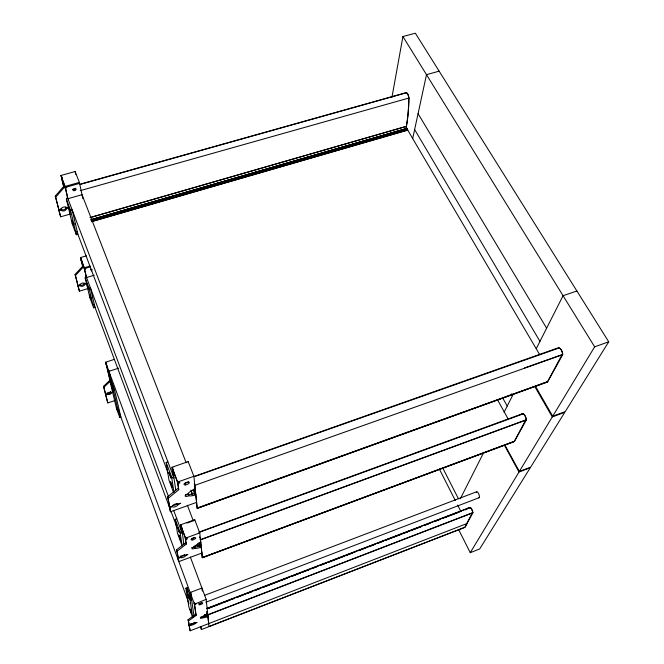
<?xml version="1.0" encoding="UTF-8"?>
<svg xmlns="http://www.w3.org/2000/svg" width="664" height="664" viewBox="0 0 664 664"><rect width="100%" height="100%" fill="white"/><g stroke="black" fill="none" stroke-linecap="round" stroke-linejoin="round"><path stroke-width="1" d="M196.079 615.453L194.328 603.219L196.079 615.453L188.46 620.898L189.232 625.405L191.199 624.65A2.108 0.539 -22 0 1 193.075 623.347A2.108 0.539 -22 0 1 195.116 623.131L197.067 622.384L195.15 623.355A2.1 0.539 -22 0 1 193.282 624.658A2.1 0.539 -22 0 1 191.232 624.874L189.265 625.629L190.145 630.8L467.008 523.522L464.941 527.266L201.433 629.547L200.37 626.633M106.688 363.789L106.34 362.834L105.95 363.756L110.232 381.219L103.85 387.311L105.642 394.399L107.443 393.81A1.884 0.88 -19.4 0 1 109.02 392.366A1.884 0.88 -19.4 0 1 111.029 392.632L112.805 392.05L111.112 392.988A1.884 0.871 -19.4 0 1 109.527 394.424A1.884 0.871 -19.4 0 1 107.526 394.167L105.725 394.756L107.784 402.907L115.528 400.351M65.487 188.584L66.873 186.966M84.61 269.501L85.872 268.14M70.367 214.024L60.64 216.813L58.673 209.55L59.088 210.671L61.52 209.982A2.515 1.577 -17.3 0 0 64.317 210.82A2.515 1.577 -17.3 0 0 66.358 208.596L68.765 207.915L68.616 207.284L66.209 207.965A2.523 1.577 -17.3 0 0 63.412 207.118A2.523 1.577 -17.3 0 0 61.362 209.351L58.93 210.04L55.693 197.233L63.951 187.696L61.528 178.209L61.835 176.898M63.951 187.696L61.627 177.28M86.677 283.121L84.535 283.769A2.258 1.262 -18.2 0 0 82.07 283.188A2.258 1.262 -18.2 0 0 80.211 285.08L78.037 285.736L75.455 275.494L82.95 267.467L80.966 259.757L81.39 258.537M109.17 372.537L109.187 370.96M406.318 126.359L90.088 217.493M91.524 221.71L407.737 130.127L406.849 128.409A1.477 0.556 76.1 0 1 406.434 126.367L406.559 124.965A128.376 43.965 77.7 0 0 408.816 97.957L408.733 97.268A4.158 1.585 76.9 0 0 406.086 92.86L81.108 184.16M178.732 489.717L177.578 481.641L178.732 489.717L168.191 498.374L169.669 507.147L172.424 506.159A2.922 1.046 -21.3 0 1 175.005 504.125A2.922 1.046 -21.3 0 1 177.919 504.192L180.641 503.221L177.977 504.632A2.922 1.037 -21.3 0 1 175.404 506.657A2.922 1.037 -21.3 0 1 172.499 506.591L169.735 507.578L170.44 511.77L196.594 502.374L195.797 494.647A7.304 0.672 70.9 0 1 193.988 489.393M391.934 97.351L402.923 36.528L415.357 33.2L608.73 341.811L565.263 411.589L552.722 416.22L535.416 386.216M185.596 537.466L185.248 538.155L186.401 544.015L177.089 551.228L178.226 558.009L180.658 557.113A2.581 0.805 -21.6 0 1 182.94 555.403A2.581 0.805 -21.6 0 1 185.48 555.328L187.879 554.44L185.53 555.66A2.573 0.805 -21.6 0 1 183.247 557.37A2.573 0.805 -21.6 0 1 180.708 557.445L178.284 558.349L178.832 561.595L201.856 553.054L201.233 547.053A6.449 0.515 70.7 0 1 200.121 543.932M406.111 128.019L406.219 127.538L539.707 354.659M412.668 138.635L426.495 74.675L439.145 71.164M67.57 197.814L65.329 186.625M81.556 259.906L82.95 267.467M172.175 468.825L173.055 467.813M86.469 277.693L84.228 268.239L84.627 267.6M180.699 526.037L181.089 525.498L181.612 526.884L183.853 544.712M111.502 382.738L108.954 371.209M187.348 538.977C185.787 536.039 184.874 543.766 186.401 544.015M106.232 362.951L110.232 381.219M460.301 498.788L483.824 452.309M504.042 412.344L513.405 393.843M536.296 348.6L563.064 295.712L576.891 290.998M460.849 511.388L442.514 518.376M175.811 490.381L172.814 470.187L173.196 469.697M465.339 526.237L472.718 512.218A3.42 1.104 67.7 0 0 470.386 507.678L470.145 507.562A116.665 36.661 65.7 0 0 468.585 508.118M206.504 608.581L470.087 507.387A3.602 1.162 67.7 0 1 471.83 509.446A3.602 1.162 67.7 0 1 472.868 512.799L464.883 527.365L209.932 626.135M198.669 532.262L522.759 413.606A4.382 1.768 68.4 0 1 525.075 415.813A4.382 1.768 68.4 0 1 526.328 419.955L514.368 441.601L202.346 557.719L514.26 441.419L526.162 419.233A4.15 1.677 68.4 0 0 523.157 413.904L199.723 532.138M193.622 476.627L558.565 347.704A4.914 2.258 69.4 0 1 561.321 349.945A4.914 2.258 69.4 0 1 562.723 354.634L547.584 381.999L197.216 508.358L547.468 381.8L562.533 353.804A4.656 2.141 69.4 0 0 559.046 347.994L194.693 476.553M470.253 552.697L518.999 472.021L530.279 467.738L479.665 548.979L470.253 552.697L458.658 529.623M519.339 471.457L552.29 416.926L564.815 412.294L530.636 467.174L519.339 471.457L504.681 444.589M552.722 416.22L594.645 346.832L608.73 341.811M194.627 604.589L105.584 362.204L114.316 359.398M178.176 483.201L179.554 482.081L179.72 483.276M58.93 210.04L55.27 196.104L63.52 186.576M87.972 288.558L79.414 291.164L75.065 274.439L82.56 266.413M190.975 592.695L190.319 593.326L190.842 594.695M191.232 593.998L190.8 594.404L194.071 616.341M194.768 604.414L195.78 603.684L195.863 604.323M105.642 394.399L103.509 386.382L109.892 380.289M169.669 507.147L167.61 496.838L178.151 488.164M178.284 558.349L176.574 549.842L185.887 542.621M189.232 625.405L188.045 619.736L195.656 614.291M177.993 483.508L172.026 467.257L188.169 461.613L193.888 476.287L195.224 489.177L194.353 489.484A7.345 2.656 -21.7 0 0 188.51 493.037L187.738 493.883A2.946 1.062 -21.6 0 0 185.148 496.091A2.946 1.062 -21.6 0 0 188.717 495.767L188.783 495.734A7.345 2.656 -21.7 0 0 194.934 494.987L194.353 493.485A7.345 2.664 -21.7 0 1 188.261 494.248L188.136 494.257A2.946 1.071 -21.6 0 1 185.439 494.929M191.747 547.51A2.59 0.822 -21.8 0 0 194.519 546.895L194.618 546.879A6.474 2.058 -21.9 0 0 199.964 546.007L200.478 547.36A6.474 2.05 -21.9 0 1 195.133 548.248L195.091 548.223A2.598 0.822 -21.8 0 1 191.913 548.671A2.598 0.822 -21.8 0 1 194.203 546.837L194.884 546.14A6.474 2.05 -21.9 0 1 200.03 543.135L200.794 542.82L199.764 532.91L194.718 519.696L180.591 524.826L185.845 539.243M195.033 548.256L194.577 546.862M201.499 616.997A2.116 0.548 -22.1 0 0 202.512 616.607L202.603 616.59A5.279 1.369 -22.2 0 0 206.927 615.652L207.351 616.798A5.279 1.361 -22.2 0 1 203.026 617.736L202.935 617.752A2.116 0.548 -22.1 0 1 200.42 618.234A2.116 0.548 -22.1 0 1 202.296 616.848L202.852 616.333A5.279 1.361 -22.2 0 1 207.043 613.984L207.666 613.727L206.155 599.343L190.336 557.013M472.768 512.658L207.707 614.806L207.915 616.748M208.969 626.509L207.774 614.972L472.868 512.799M207.043 613.984L206.877 613.519L207.965 616.541L207.351 616.781L206.438 614.2M207.533 608.398L470.145 507.562M237.546 597.085L243.348 594.861L237.546 597.144M245.282 594.114L252.046 591.516M253.98 590.777L260.744 588.179M262.678 587.433L289.753 577.041M292.65 575.929L300.385 572.957M302.319 572.21L309.092 569.612M311.026 568.874L317.79 566.276M319.724 565.529L326.489 562.931L321.65 564.848M328.423 562.192L355.497 551.792M366.13 547.709L358.394 550.68L366.113 547.767M368.063 546.97L374.836 544.372M376.77 543.625L383.535 541.027L378.679 542.944M421.242 526.552L385.469 540.28L392.216 537.749M424.138 525.431L429.94 523.207M433.808 521.721L440.581 519.124M212.414 606.788L207.575 608.647L234.641 598.198L231.744 599.368M214.347 606.049L221.112 603.451M223.046 602.704L229.81 600.107M247.216 593.425L252.046 591.574M255.914 590.088L260.744 588.229M262.678 587.491L269.443 584.893M271.377 584.146L278.15 581.548M280.075 580.809L286.848 578.211M292.65 575.979L300.377 573.015M303.282 571.895L309.075 569.67M312.943 568.185L317.782 566.334M328.414 562.25L335.179 559.644M337.113 558.905L343.877 556.308M345.811 555.569L352.576 552.963M369.01 546.655L374.811 544.43M394.15 537.002L400.915 534.404M402.849 533.665L409.613 531.067M411.547 530.32L421.217 526.61M424.113 525.498L429.915 523.274M434.746 521.414L440.547 519.19M444.415 517.704L449.246 515.845M451.18 515.106L457.944 512.508M206.155 599.343L194.469 604.182L195.78 603.684M205.848 602.223L479.117 497.726M204.537 595.376L476.661 491.758M185.87 588.229L187.148 587.748L191.63 599.957A1.32 1.27 -28.8 0 1 189.921 599.277L185.87 588.229L188.916 607.128L192.751 617.661L189.921 599.277M202.263 557.511L514.318 441.328M194.079 546.347L197.972 544.912M201.233 547.053L200.478 547.335L199.914 545.791A6.457 0.515 70.7 0 1 198.885 542.696M187.223 538.056L185.646 538.637L185.571 538.106L199.764 532.91M526.203 419.797L200.379 539.674L200.221 539.11M202.346 557.719L200.462 539.874L526.328 419.955M187.065 523.049L193.813 520.601M242.866 491.534L197.117 508.035L196.494 502.067M244.817 490.837L259.416 485.567M261.359 484.869L547.526 381.684M175.238 519.323L180.068 532.271L182.152 545.874L177.471 533.283L175.238 519.323L176.782 518.767M195.797 494.647L194.934 494.954L194.295 493.227A7.304 0.664 70.9 0 1 193.124 489.7M524.519 367.989L562.574 354.468M197.216 508.358L194.801 485.367L562.723 354.634M193.888 476.287L177.653 482.022L177.744 482.72L179.554 482.081M173.578 492.522L169.021 480.454L166.149 462.468L167.909 461.853M119.744 417.44L120.856 417.067L114.482 389.776L110.797 379.758A1.195 1.029 -11.8 0 0 109.975 381.086L116.557 408.7L119.744 417.44L113.303 390.166L109.975 381.086M113.303 390.166L114.482 389.776M118.673 368.155L108.929 371.309L112.083 384.672M93.632 307.814L94.993 307.391L90.42 287.877L89.026 288.309L93.632 307.814L89.922 297.821L85.216 278.108A1.419 1.154 -9.2 0 1 86.212 276.622L168.54 496.689M86.569 277.527L94.28 275.203M78.169 286.242L80.336 285.586A2.258 1.262 -18.3 0 0 82.801 286.159A2.258 1.262 -18.3 0 0 84.652 284.275L86.801 283.628M86.295 255.864L80.452 257.599L84.27 267.783L90.138 266.023M90.57 266.729L84.453 268.563L84.27 267.783M66.425 199.333L72.31 223.992L76.352 234.724L77.879 234.284L72.152 209.841L70.575 210.289L66.425 199.333A1.585 1.237 -7.8 0 1 67.554 197.739L173.935 477.723A1.809 1.66 -12 0 1 171.586 476.818L166.149 462.468M91.756 219.419L406.75 128.451L90.81 219.792M90.835 219.925L406.816 128.55L406.219 127.538M92.23 220.664L407.339 129.455M91.499 221.56L407.771 129.978M90.155 217.667L406.434 126.367M80.311 190.634L408.924 98.031A4.391 1.677 76.9 0 0 407.654 93.865A4.391 1.677 76.9 0 0 405.77 92.769L80.029 184.21M67.944 198.685L82.029 194.693L186.177 462.775M79.373 182.409L75.132 171.536L60.88 175.495L65.047 186.426L79.373 182.409L82.884 198.685M79.589 183.397L65.279 187.414L65.047 186.426M202.985 617.727L202.561 616.582M180.923 532.088L180.907 531.648M188.783 495.734L188.202 494.224M181.712 532.321L180.699 526.145M109.187 372.421L109.178 372.645M402.923 36.528L594.645 346.832M418.063 113.644L546.63 328.19M414.626 129.571L539.965 341.354M534.686 386.373L552.29 416.926M511.463 393.86L512.484 395.661M502.681 397.935L507.213 406.077M497.336 399.454L508.358 419.357M504.366 445.171L518.999 472.021M442.481 467.473L458.442 498.764M439.361 469.091L455.296 500.457M457.637 505.072L460.916 511.529M190.311 598.015L190.585 598.554L190.319 597.467M206.794 611.511L207.209 612.523M84.627 269.65L86.635 277.776M190.908 490.123L192.684 494.738M187.364 505.229L193.274 520.725M61.719 177.089L62.15 178.226M177.711 481.483L178.309 483.043M65.205 186.825L65.645 187.978M172.026 467.257L178.068 483.359M65.553 188.186L60.88 175.495M61.495 177.844L61.926 178.989M65.064 187.207L68.01 198.959M172.814 470.187L172.233 468.651L173.536 477.391M177.346 482.097L177.935 483.658M61.503 178.035L61.968 179.355M65.246 187.97L65.512 188.775M172.897 470.734L172.175 468.967M177.321 482.23L177.919 483.915M197.498 543.808L198.536 546.538M68.342 206.794L68.765 207.915M76.75 231.304L168.282 473.432M65.786 206.853L66.358 208.596M113.096 386.888L112.689 385.95L112.905 386.846M84.477 267.766L84.884 268.837M84.361 267.932L84.76 269.003M180.591 524.826L185.571 538.106M189.605 595.434L189.97 596.438M81.008 259.159L81.406 260.222M185.389 537.716L185.912 539.118M84.677 269.169L80.452 257.599M80.95 259.466L81.365 260.827M84.228 268.239L84.776 269.924L84.627 269.335M181.338 527.706L180.749 525.896L180.815 526.32M185.273 537.956L185.779 539.558M60.947 208.23L61.52 209.982M173.619 510.259L182.127 533.076A1.594 1.494 -16.6 0 1 180.068 532.271M55.27 196.104L55.693 197.233M167.61 496.838L168.191 498.374M85.216 278.108L89.026 288.309M169.735 507.578L169.179 506.068L170.44 511.77M93.798 304.187L170.291 509.487M171.013 511.429L176.79 526.925M84.652 284.275L84.27 283.238A2.258 1.262 -18.2 0 1 82.411 285.113A2.258 1.262 -18.2 0 1 79.954 284.541L80.336 285.586M204.595 614.366L205.284 616.225M180.21 556.092L180.708 557.445M75.065 274.439L75.455 275.494M176.574 549.842L177.089 551.228M194.535 603.02L194.975 604.215M106.14 363.075L106.489 364.03M194.419 603.119L194.859 604.315M106.066 363.191L106.414 364.146M190.518 593.035L190.958 594.214M79.414 291.164L77.788 285.196M105.941 363.54L106.306 364.702M108.838 371.442L109.294 372.836M194.145 603.476L194.56 604.821M119.088 412.219L188.991 603.593M110.689 391.718L111.112 392.988M194.735 622.218L195.15 623.355M107.103 392.889L107.526 394.167M190.817 623.728L191.232 624.874M103.509 386.382L103.85 387.311M188.045 619.736L188.46 620.898M105.725 394.756L105.393 393.835L107.784 402.907M189.265 625.629L188.85 624.492L190.145 630.8M113.511 388.672L113.195 387.759M206.828 612.059L207.052 612.698M189.605 596.081L189.779 596.604M113.253 387.328L113.702 388.714M207.234 613.279L207.458 613.926M118.507 409.331L118.748 410.103M207.417 613.843L207.633 614.482M91.997 297.356L92.155 297.895M71.338 209.533L71.538 210.164M207.583 614.374L207.774 614.972M200.279 539.226L200.462 539.874M74.75 223.735L74.866 224.191M59.088 210.671L60.64 216.813M105.584 362.204L105.717 362.768M70.575 210.289L76.352 234.724M75.132 171.536L75.771 174.449M177.786 556.988L178.334 560.242M187.148 587.748L187.771 591.732M171.586 476.818L173.976 492.422M191.29 599.401L190.253 592.479L201.939 588.055L202.279 591.051M201.043 626.575L201.433 629.547M188.169 461.613L188.252 462.335M194.718 519.696L194.784 520.252M197.656 545.302L197.723 545.891M191.531 491.426L191.954 494.622M195.125 489.136L195.656 494.107M200.694 542.637L201.109 546.58M201.732 552.498L202.254 557.436M207.965 616.541L208.712 623.604M408.924 98.031A128.675 44.065 77.7 0 1 406.658 125.114M194.286 483.699A5.071 0.473 70.9 0 1 194.527 484.488M194.336 483.774A5.353 0.498 70.9 0 1 194.801 485.367M75.621 188.261A1.643 1.054 -17.9 0 1 74.468 189.389A1.643 1.054 -17.9 0 1 72.783 189.323M65.944 207.483A2.515 1.577 -17.3 0 1 63.902 209.7A2.515 1.577 -17.3 0 1 61.105 208.861M72.31 223.992A1.536 1.212 -8.2 0 1 72.708 222.789M188.468 481.674A2.855 1.062 -21.6 0 1 184.293 483.392M177.122 503.777A2.922 1.046 -21.3 0 1 172.383 505.478M521.713 414.394A142.561 56.39 65 0 1 522.834 413.821M521.622 414.187A142.893 56.523 64.9 0 1 522.759 413.606M91.981 270.846A1.469 0.838 -18.7 0 1 91.109 270.24A1.469 0.838 -18.7 0 1 91.981 269.244M91.931 269.758A1.469 0.838 -18.7 0 1 90.719 269.277M89.922 297.821A1.369 1.137 -9.6 0 1 89.972 297.082M194.61 537.417A2.507 0.813 -21.7 0 1 191.796 538.579M184.766 554.838A2.573 0.805 -21.6 0 1 182.426 556.125A2.573 0.805 -21.6 0 1 180.326 556.266M110.772 392.067A1.884 0.88 -19.4 0 1 109.195 393.511A1.884 0.88 -19.4 0 1 107.195 393.246M116.557 408.7A1.137 0.996 -12.8 0 1 116.59 408.053M476.337 492.373A3.22 1.079 67.8 0 1 478.719 493.925A3.22 1.079 67.8 0 1 478.81 497.734M465.754 509.877A116.665 36.661 65.7 0 1 466.418 509.354M467.116 508.89A116.665 36.661 65.7 0 1 467.838 508.483M465.68 509.711A116.939 36.744 65.7 0 1 470.087 507.387M201.823 602.547A2.083 0.564 -22 0 1 198.76 603.593M194.519 622.591A2.1 0.539 -22 0 1 192.61 623.612A2.1 0.539 -22 0 1 190.908 623.845M200.603 617.196A2.116 0.548 -22.1 0 1 200.271 617.196M190.161 609.286L191.531 613.187L190.211 609.336M111.527 386.332L112.747 389.984L111.577 386.406M116.54 407.439L117.711 410.941L116.54 407.439M68.749 207.259L70.309 212.198L68.749 207.259M169.096 472.428L170.922 477.922L169.096 472.428M170.582 481.873L172.424 487.243L170.582 481.873M71.853 220.315L73.422 225.137L71.853 220.315M177.794 527.83L179.446 532.661L177.794 527.83M178.94 535.151L180.566 539.898L178.94 535.151M87.208 284.839L88.619 289.164L87.208 284.839M89.698 295.272L91.076 299.522L89.698 295.272M187.945 595.019L189.323 599.036L187.945 595.019M194.353 489.484L194.12 488.911L194.361 489.517M200.03 543.102L199.822 542.588L200.03 543.135M199.814 537.749L199.549 536.969L199.781 537.716M73.887 190.684A1.643 1.054 -17.9 0 0 76.053 189.124A1.643 1.054 -17.9 0 0 73.488 188.9A1.643 1.054 -17.9 0 0 73.887 190.684M185.447 484.911A2.855 1.062 -21.6 0 0 189.364 482.554A2.855 1.062 -21.6 0 0 185.231 483.035A2.855 1.062 -21.6 0 0 185.447 484.911M192.319 539.973A2.507 0.813 -21.8 0 0 195.747 537.964A2.507 0.813 -21.8 0 0 192.153 538.529A2.507 0.813 -21.8 0 0 192.319 539.973M199.93 604.721A2.083 0.564 -22 0 0 202.786 603.111A2.083 0.564 -22 0 0 199.814 603.717A2.083 0.564 -22 0 0 199.93 604.721"/></g></svg>
